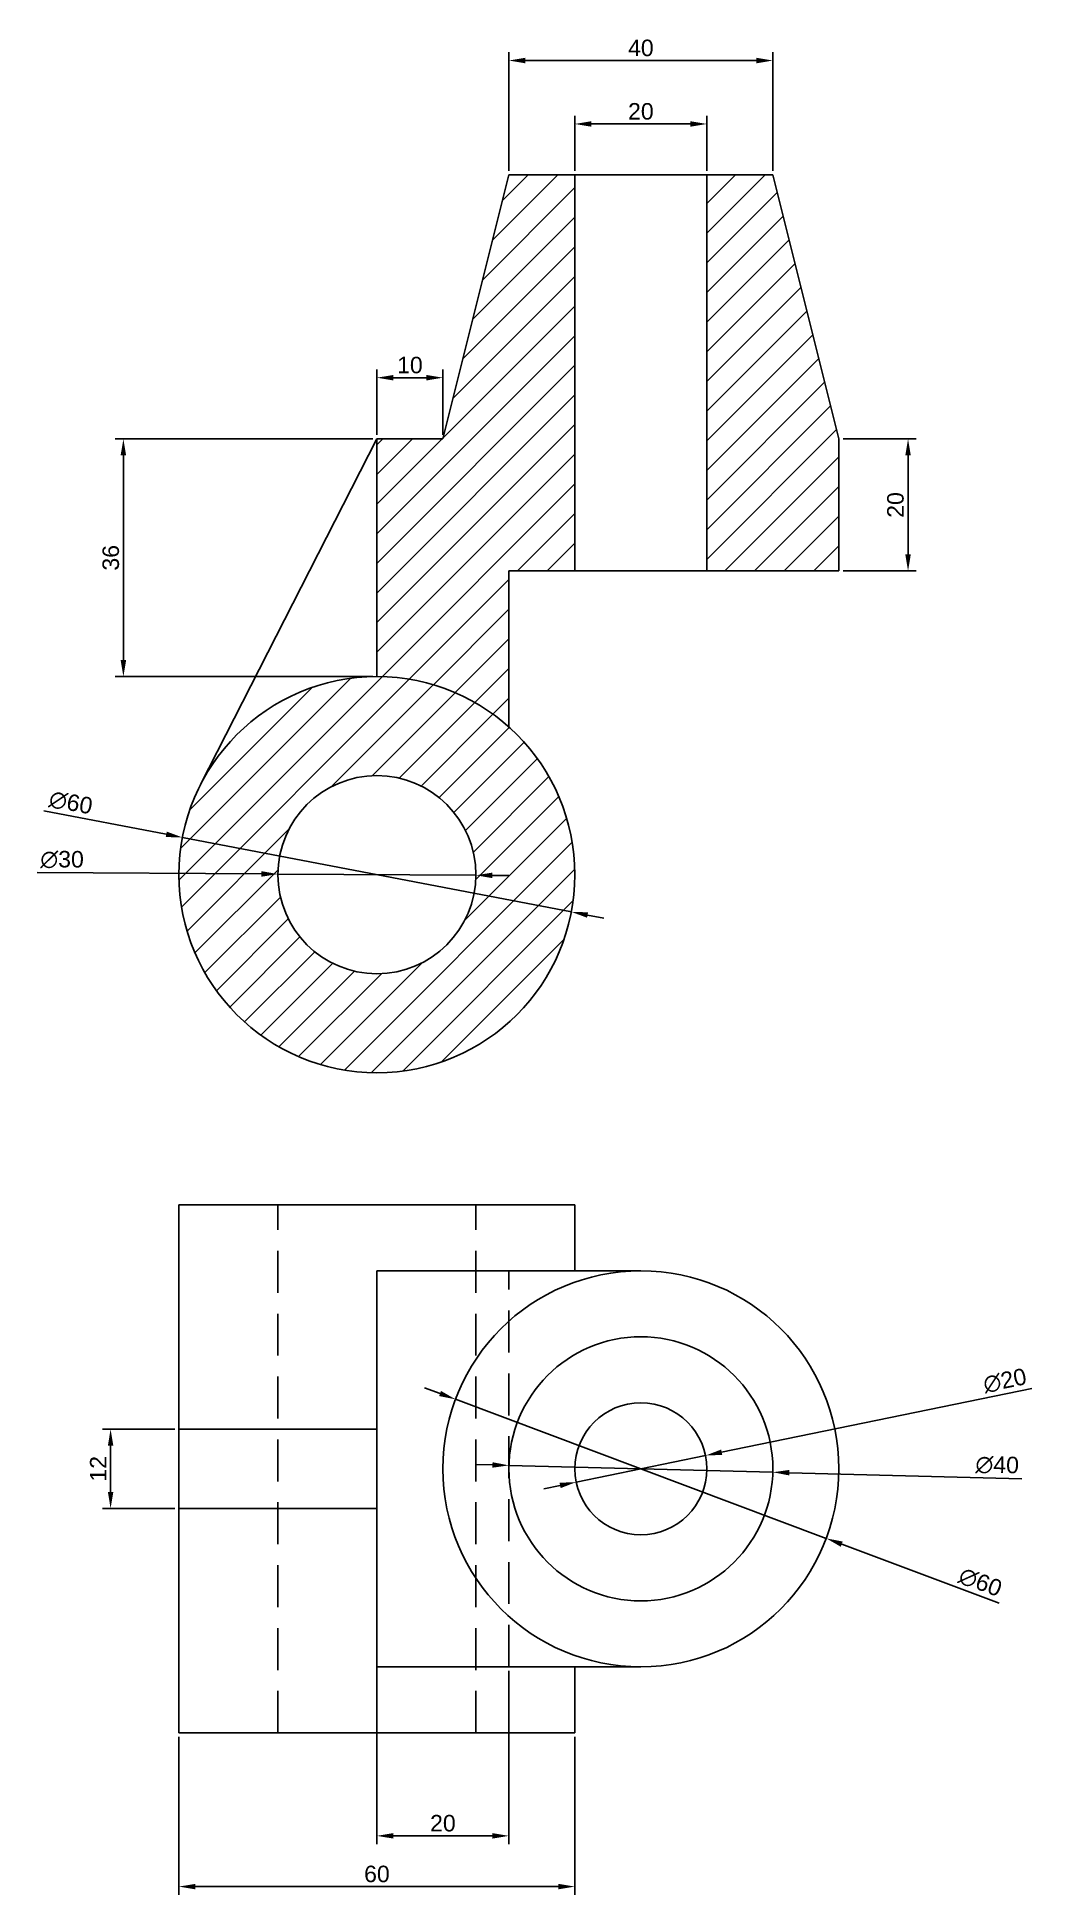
# Model space of a CAD drawing. Header units: millimetres. Extents: x -121 to 29, y -115 to 167.
import ezdxf

# ---------------------------------------------------------------- set-up
doc = ezdxf.new("R2010")
doc.units = ezdxf.units.MM
doc.linetypes.add('DASHED2', pattern=[9.525, 6.35, -3.175])
doc.layers.add('annot', color=40, linetype='Continuous')
doc.layers.add('hidd', color=7, linetype='DASHED2')
doc.styles.get("Standard").update_dxf_attribs({"font": 'arial.ttf'})
doc.dimstyles.new('ISO-25', dxfattribs={"dimtxt": 2.5, "dimasz": 2.5, "dimexe": 1.25, "dimexo": 0.625, "dimtad": 1, "dimtxsty": 'Standard', "dimcen": 2.5, "dimadec": 0, "dimazin": 0, "dimtfac": 1, "dimtmove": 0, "dimatfit": 3, "dimfxl": 1, "dimarcsym": 0})

# ---------------------------------------------------------------- blocks, each defined once
blk = doc.blocks.new('*D2')
at = {"layer": 'annot', "color": 0, "lineweight": -2, "transparency": 16777216}
for p, q in [((0.63, 106), (11.74, 106)), ((10.49, 103.5), (10.49, 88.5)), ((0.63, 86), (11.74, 86))]:
    blk.add_line(p, q, dxfattribs=at)
at = {"layer": 'annot', "color": 0, "transparency": 16777216}
for points in [[(10.07, 103.5), (10.9, 103.5), (10.49, 106)], [(10.07, 88.5), (10.9, 88.5), (10.49, 86)]]:
    blk.add_solid(points, dxfattribs=at)
at = {"layer": 'Defpoints', "color": 0, "transparency": 16777216}
for p in [(0, 106), (0, 86), (10.49, 86)]:
    blk.add_point(p, dxfattribs=at)
at = {"layer": 'annot', "color": 0, "transparency": 16777216, "insert": (8.59, 96), "char_height": 2.5, "attachment_point": 5, "rotation": 90}
blk.add_mtext('20', dxfattribs=at)
blk = doc.blocks.new('*D3')
at = {"layer": 'annot', "color": 0, "lineweight": -2, "transparency": 16777216}
for p, q in [((-121.49, 40.32), (-87.5, 40.11)), ((-55, 39.91), (-85, 40.09)), ((-52.5, 39.89), (-50, 39.87))]:
    blk.add_line(p, q, dxfattribs=at)
at = {"layer": 'annot', "color": 0, "transparency": 16777216}
for points in [[(-87.5, 40.53), (-87.5, 39.69), (-85, 40.09)], [(-52.5, 40.31), (-52.5, 39.47), (-55, 39.91)]]:
    blk.add_solid(points, dxfattribs=at)
at = {"layer": 'Defpoints', "color": 0, "transparency": 16777216}
for p in [(-85, 40.09), (-55, 39.91)]:
    blk.add_point(p, dxfattribs=at)
at = {"layer": 'annot', "color": 0, "transparency": 16777216, "insert": (-117.71, 42.27), "char_height": 2.5, "attachment_point": 5, "rotation": 359.6386}
blk.add_mtext('∅30', dxfattribs=at)
blk = doc.blocks.new('*D4')
at = {"layer": 'annot', "color": 0, "lineweight": -2, "transparency": 16777216}
for p, q in [((-120.46, 49.66), (-101.92, 46.11)), ((-40.53, 34.36), (-99.47, 45.64)), ((-38.08, 33.89), (-35.62, 33.42))]:
    blk.add_line(p, q, dxfattribs=at)
at = {"layer": 'annot', "color": 0, "transparency": 16777216}
for points in [[(-101.84, 46.52), (-102, 45.7), (-99.47, 45.64)], [(-38, 34.3), (-38.16, 33.48), (-40.53, 34.36)]]:
    blk.add_solid(points, dxfattribs=at)
at = {"layer": 'Defpoints', "color": 0, "transparency": 16777216}
for p in [(-99.47, 45.64), (-40.53, 34.36)]:
    blk.add_point(p, dxfattribs=at)
at = {"layer": 'annot', "color": 0, "transparency": 16777216, "insert": (-116.39, 50.89), "char_height": 2.5, "attachment_point": 5, "rotation": 349.1652}
blk.add_mtext('∅60', dxfattribs=at)
blk = doc.blocks.new('*D5')
at = {"layer": 'annot', "color": 0, "lineweight": -2, "transparency": 16777216}
for p, q in [((-70, -78.36), (-70, -106.85)), ((-50, -80.62), (-50, -106.85)), ((-67.5, -105.6), (-52.5, -105.6))]:
    blk.add_line(p, q, dxfattribs=at)
at = {"layer": 'annot', "color": 0, "transparency": 16777216}
for points in [[(-67.5, -105.18), (-67.5, -106.01), (-70, -105.6)], [(-52.5, -105.18), (-52.5, -106.01), (-50, -105.6)]]:
    blk.add_solid(points, dxfattribs=at)
at = {"layer": 'Defpoints', "color": 0, "transparency": 16777216}
for p in [(-70, -77.73), (-50, -80), (-50, -105.6)]:
    blk.add_point(p, dxfattribs=at)
at = {"layer": 'annot', "color": 0, "transparency": 16777216, "insert": (-60, -103.69), "char_height": 2.5, "attachment_point": 5}
blk.add_mtext('20', dxfattribs=at)
blk = doc.blocks.new('*D6')
at = {"layer": 'annot', "color": 0, "lineweight": -2, "transparency": 16777216}
for p, q in [((-100, -90.62), (-100, -114.53)), ((-40, -90.62), (-40, -114.53)), ((-97.5, -113.28), (-42.5, -113.28))]:
    blk.add_line(p, q, dxfattribs=at)
at = {"layer": 'annot', "color": 0, "transparency": 16777216}
for points in [[(-97.5, -112.87), (-97.5, -113.7), (-100, -113.28)], [(-42.5, -112.87), (-42.5, -113.7), (-40, -113.28)]]:
    blk.add_solid(points, dxfattribs=at)
at = {"layer": 'Defpoints', "color": 0, "transparency": 16777216}
for p in [(-100, -90), (-40, -90), (-40, -113.28)]:
    blk.add_point(p, dxfattribs=at)
at = {"layer": 'annot', "color": 0, "transparency": 16777216, "insert": (-70, -111.38), "char_height": 2.5, "attachment_point": 5}
blk.add_mtext('60', dxfattribs=at)
blk = doc.blocks.new('*D7')
at = {"layer": 'annot', "color": 0, "lineweight": -2, "transparency": 16777216}
for p, q in [((-60.43, -38.59), (-62.77, -37.72)), ((-58.09, -39.47), (-1.91, -60.53)), ((24.28, -70.35), (0.43, -61.41))]:
    blk.add_line(p, q, dxfattribs=at)
at = {"layer": 'annot', "color": 0, "transparency": 16777216}
for points in [[(-60.29, -38.2), (-60.58, -38.98), (-58.09, -39.47)], [(0.58, -61.02), (0.29, -61.8), (-1.91, -60.53)]]:
    blk.add_solid(points, dxfattribs=at)
at = {"layer": 'Defpoints', "color": 0, "transparency": 16777216}
for p in [(-58.09, -39.47), (-1.91, -60.53)]:
    blk.add_point(p, dxfattribs=at)
at = {"layer": 'annot', "color": 0, "transparency": 16777216, "insert": (21.44, -67.18), "char_height": 2.5, "attachment_point": 5, "rotation": 339.452}
blk.add_mtext('∅60', dxfattribs=at)
blk = doc.blocks.new('*D8')
at = {"layer": 'annot', "color": 0, "lineweight": -2, "transparency": 16777216}
for p, q in [((-52.49, -49.41), (-54.99, -49.35)), ((-49.99, -49.48), (-10.01, -50.52)), ((27.72, -51.5), (-7.51, -50.59))]:
    blk.add_line(p, q, dxfattribs=at)
at = {"layer": 'annot', "color": 0, "transparency": 16777216}
for points in [[(-52.48, -49), (-52.5, -49.83), (-49.99, -49.48)], [(-7.5, -50.17), (-7.52, -51), (-10.01, -50.52)]]:
    blk.add_solid(points, dxfattribs=at)
at = {"layer": 'Defpoints', "color": 0, "transparency": 16777216}
for p in [(-49.99, -49.48), (-10.01, -50.52)]:
    blk.add_point(p, dxfattribs=at)
at = {"layer": 'annot', "color": 0, "transparency": 16777216, "insert": (24, -49.44), "char_height": 2.5, "attachment_point": 5, "rotation": 358.5067}
blk.add_mtext('∅40', dxfattribs=at)
blk = doc.blocks.new('*D9')
at = {"layer": 'annot', "color": 0, "lineweight": -2, "transparency": 16777216}
for p, q in [((29.25, -37.84), (-17.76, -47.49)), ((-39.8, -52.01), (-20.2, -47.99)), ((-42.24, -52.51), (-44.69, -53.02))]:
    blk.add_line(p, q, dxfattribs=at)
at = {"layer": 'annot', "color": 0, "transparency": 16777216}
for points in [[(-17.84, -47.08), (-17.67, -47.89), (-20.2, -47.99)], [(-42.33, -52.11), (-42.16, -52.92), (-39.8, -52.01)]]:
    blk.add_solid(points, dxfattribs=at)
at = {"layer": 'Defpoints', "color": 0, "transparency": 16777216}
for p in [(-20.2, -47.99), (-39.8, -52.01)]:
    blk.add_point(p, dxfattribs=at)
at = {"layer": 'annot', "color": 0, "transparency": 16777216, "insert": (25.16, -36.66), "char_height": 2.5, "attachment_point": 5, "rotation": 11.6011}
blk.add_mtext('∅20', dxfattribs=at)
blk = doc.blocks.new('*D10')
at = {"layer": 'annot', "color": 0, "lineweight": -2, "transparency": 16777216}
for p, q in [((-100.62, -44), (-111.61, -44)), ((-110.36, -46.5), (-110.36, -53.5)), ((-100.62, -56), (-111.61, -56))]:
    blk.add_line(p, q, dxfattribs=at)
at = {"layer": 'annot', "color": 0, "transparency": 16777216}
for points in [[(-110.77, -46.5), (-109.94, -46.5), (-110.36, -44)], [(-110.77, -53.5), (-109.94, -53.5), (-110.36, -56)]]:
    blk.add_solid(points, dxfattribs=at)
at = {"layer": 'Defpoints', "color": 0, "transparency": 16777216}
for p in [(-100, -44), (-110.36, -56), (-100, -56)]:
    blk.add_point(p, dxfattribs=at)
at = {"layer": 'annot', "color": 0, "transparency": 16777216, "insert": (-112.24, -50), "char_height": 2.5, "attachment_point": 5, "rotation": 90}
blk.add_mtext('12', dxfattribs=at)
blk = doc.blocks.new('*D11')
at = {"layer": 'annot', "color": 0, "lineweight": -2, "transparency": 16777216}
for p, q in [((-70.62, 106), (-109.67, 106)), ((-108.42, 103.5), (-108.42, 72.5)), ((-70.62, 70), (-109.67, 70))]:
    blk.add_line(p, q, dxfattribs=at)
at = {"layer": 'annot', "color": 0, "transparency": 16777216}
for points in [[(-108.84, 103.5), (-108, 103.5), (-108.42, 106)], [(-108.84, 72.5), (-108, 72.5), (-108.42, 70)]]:
    blk.add_solid(points, dxfattribs=at)
at = {"layer": 'Defpoints', "color": 0, "transparency": 16777216}
for p in [(-70, 106), (-108.42, 70), (-70, 70)]:
    blk.add_point(p, dxfattribs=at)
at = {"layer": 'annot', "color": 0, "transparency": 16777216, "insert": (-110.32, 88), "char_height": 2.5, "attachment_point": 5, "rotation": 90}
blk.add_mtext('36', dxfattribs=at)
blk = doc.blocks.new('*D12')
at = {"layer": 'annot', "color": 0, "lineweight": -2, "transparency": 16777216}
for p, q in [((-50, 146.62), (-50, 164.57)), ((-47.5, 163.32), (-12.5, 163.32)), ((-10, 146.62), (-10, 164.57))]:
    blk.add_line(p, q, dxfattribs=at)
at = {"layer": 'annot', "color": 0, "transparency": 16777216}
for points in [[(-47.5, 163.74), (-47.5, 162.9), (-50, 163.32)], [(-12.5, 163.74), (-12.5, 162.9), (-10, 163.32)]]:
    blk.add_solid(points, dxfattribs=at)
at = {"layer": 'Defpoints', "color": 0, "transparency": 16777216}
for p in [(-10, 163.32), (-50, 146), (-10, 146)]:
    blk.add_point(p, dxfattribs=at)
at = {"layer": 'annot', "color": 0, "transparency": 16777216, "insert": (-30, 165.22), "char_height": 2.5, "attachment_point": 5}
blk.add_mtext('40', dxfattribs=at)
blk = doc.blocks.new('*D13')
at = {"layer": 'annot', "color": 0, "lineweight": -2, "transparency": 16777216}
for p, q in [((-40, 146.62), (-40, 154.96)), ((-20, 146.62), (-20, 154.96)), ((-37.5, 153.71), (-22.5, 153.71))]:
    blk.add_line(p, q, dxfattribs=at)
at = {"layer": 'annot', "color": 0, "transparency": 16777216}
for points in [[(-37.5, 154.13), (-37.5, 153.3), (-40, 153.71)], [(-22.5, 154.13), (-22.5, 153.3), (-20, 153.71)]]:
    blk.add_solid(points, dxfattribs=at)
at = {"layer": 'Defpoints', "color": 0, "transparency": 16777216}
for p in [(-20, 153.71), (-40, 146), (-20, 146)]:
    blk.add_point(p, dxfattribs=at)
at = {"layer": 'annot', "color": 0, "transparency": 16777216, "insert": (-30, 155.61), "char_height": 2.5, "attachment_point": 5}
blk.add_mtext('20', dxfattribs=at)
blk = doc.blocks.new('*D14')
at = {"layer": 'annot', "color": 0, "lineweight": -2, "transparency": 16777216}
for p, q in [((-70, 106.62), (-70, 116.53)), ((-60, 106.62), (-60, 116.53)), ((-62.5, 115.28), (-67.5, 115.28))]:
    blk.add_line(p, q, dxfattribs=at)
at = {"layer": 'annot', "color": 0, "transparency": 16777216}
for points in [[(-67.5, 115.69), (-67.5, 114.86), (-70, 115.28)], [(-62.5, 115.69), (-62.5, 114.86), (-60, 115.28)]]:
    blk.add_solid(points, dxfattribs=at)
at = {"layer": 'Defpoints', "color": 0, "transparency": 16777216}
for p in [(-70, 115.28), (-70, 106), (-60, 106)]:
    blk.add_point(p, dxfattribs=at)
at = {"layer": 'annot', "color": 0, "transparency": 16777216, "insert": (-65, 117.18), "char_height": 2.5, "attachment_point": 5}
blk.add_mtext('10', dxfattribs=at)

msp = doc.modelspace()

# ---------------------------------------------------------------- hatches: boundary and pattern name
h = msp.add_hatch()
h.set_pattern_fill('ANSI31', color=256)
h.paths.add_polyline_path([(-40, 106), (-40, 146), (-50, 146), (-60, 106), (-70, 106), (-70, 70, -0.1844831), (-50, 62.361), (-50, 86), (-40, 86)])
h.paths.add_polyline_path([(0, 106), (-10, 146), (-20, 146), (-20, 106), (-20, 86), (0, 86)])
h.paths.add_polyline_path([(-100, 40, 1), (-40, 40, 1)])
h.paths.add_polyline_path([(-55, 40, -1), (-85, 40, -1)], flags=16)

# ---------------------------------------------------------------- linework, layer by layer
for p, q in [((-60, 106), (-50, 146)), ((-10, 146), (-50, 146)), ((-50, 146), (-30, 146)), ((-30, 146), (-50, 146)), ((-30, 146), (-40, 146)), ((-40, 146), (-40, 106)), ((-30, 146), (-20, 146)), ((-30, 146), (-10, 146)), ((-20, 146), (-20, 106)), ((0, 106), (-10, 146)), ((-70, 106), (-96.722, 53.636)), ((-70, 106), (-70, 70)), ((-60, 106), (-70, 106)), ((-40, 106), (-40, 86)), ((-20, 106), (-20, 86)), ((0, 86), (0, 106)), ((0, 106), (0, 86)), ((0, 86), (-50, 86)), ((-50, 86), (-50, 62.361)), ((-40, -10), (-100, -10)), ((-100, -90), (-100, -10)), ((-40, -20), (-40, -10)), ((-70, -80), (-70, -20)), ((-70, -20), (-30, -20)), ((-70, -20), (-40, -20)), ((-70, -44), (-100, -44)), ((-70, -56), (-100, -56)), ((-30, -80), (-70, -80)), ((-70, -80), (-40, -80)), ((-70, -80), (-50, -80)), ((-40, -80), (-40, -90)), ((-40, -90), (-100, -90)), ((-55, -90), (-85, -90)), ((-70, -90), (-55, -90))]:
    msp.add_line(p, q)
for centre, radius in [((-70, 40), 30), ((-70, 40), 15), ((-30, -50), 30), ((-30, -50), 20), ((-30, -50), 10)]:
    msp.add_circle(centre, radius)
at = {"layer": 'hidd'}
for p, q in [((-85, -90), (-85, -10)), ((-55, -90), (-55, -10)), ((-50, -80), (-50, -20))]:
    msp.add_line(p, q, dxfattribs=at)

# ---------------------------------------------------------------- dimensions: what is measured, and where the dimension line sits
at = {"layer": 'annot'}
for base, p1, p2, picture, middle in [((-10, 163.321), (-50, 146), (-10, 146), '*D12', (-30, 165.223)), ((-20, 153.713), (-40, 146), (-20, 146), '*D13', (-30, 155.614)), ((-70, 115.278), (-60, 106), (-70, 106), '*D14', (-65, 117.18)), ((-50, -105.596), (-70, -77.731), (-50, -80), '*D5', (-60, -103.694)), ((-40, -113.283), (-100, -90), (-40, -90), '*D6', (-70, -111.381))]:
    dim = msp.add_linear_dim(base=base, p1=p1, p2=p2, dimstyle='ISO-25', dxfattribs=at)
    dim.commit()
    dim.dimension.update_dxf_attribs({"geometry": picture, "text_midpoint": middle})
for base, p1, p2, picture, middle in [((-108.419, 70), (-70, 106), (-70, 70), '*D11', (-110.321, 88)), ((10.487, 86), (0, 106), (0, 86), '*D2', (8.585, 96)), ((-110.357, -56), (-100, -44), (-100, -56), '*D10', (-112.237, -50))]:
    dim = msp.add_linear_dim(base=base, p1=p1, p2=p2, angle=90, dimstyle='ISO-25', dxfattribs=at)
    dim.commit()
    dim.dimension.update_dxf_attribs({"geometry": picture, "text_midpoint": middle})
for p1, p2, picture, middle in [((-40.535, 34.361), (-99.465, 45.639), '*D4', (-116.757, 48.949)), ((-55, 39.905), (-85, 40.095), '*D3', (-117.719, 40.301)), ((-39.796, -52.011), (-20.204, -47.989), '*D9', (25.556, -38.595)), ((-58.091, -39.47), (-1.909, -60.53), '*D7', (20.748, -69.022)), ((-49.993, -49.479), (-10.007, -50.521), '*D8', (23.953, -51.407))]:
    dim = msp.add_diameter_dim_2p(p1=p1, p2=p2, dimstyle='ISO-25', dxfattribs=at)
    dim.commit()
    dim.dimension.update_dxf_attribs({"geometry": picture, "text_midpoint": middle, "dimtype": 163})

doc.saveas('drawing.dxf')
